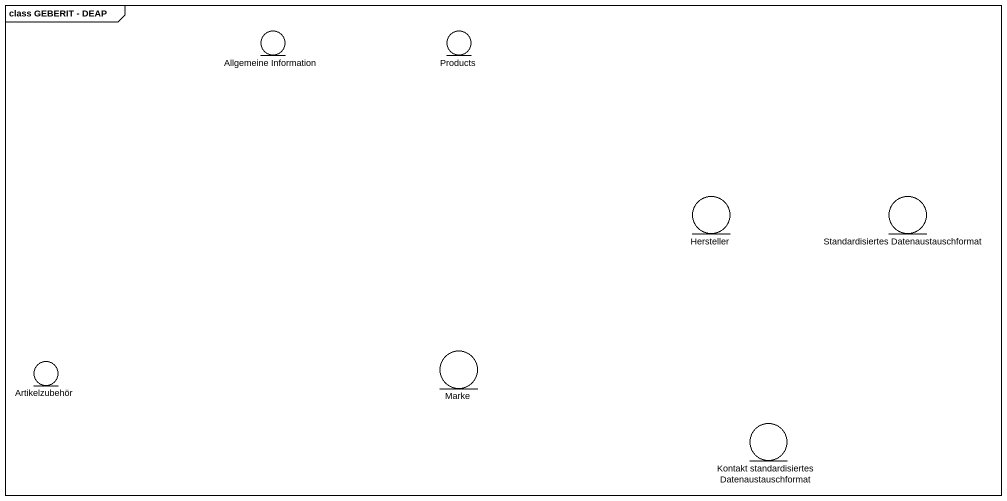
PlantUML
@startuml
mainframe class GEBERIT - DEAP
entity "Allgemeine Information" as Allgemeine_Information
entity Products
entity Hersteller
entity "Standardisiertes Datenaustauschformat" as Standardisiertes
entity Artikelzubehör
entity Marke
entity "Kontakt standardisiertes Datenaustauschformat" as Kontakt_standardisiertes
@enduml
